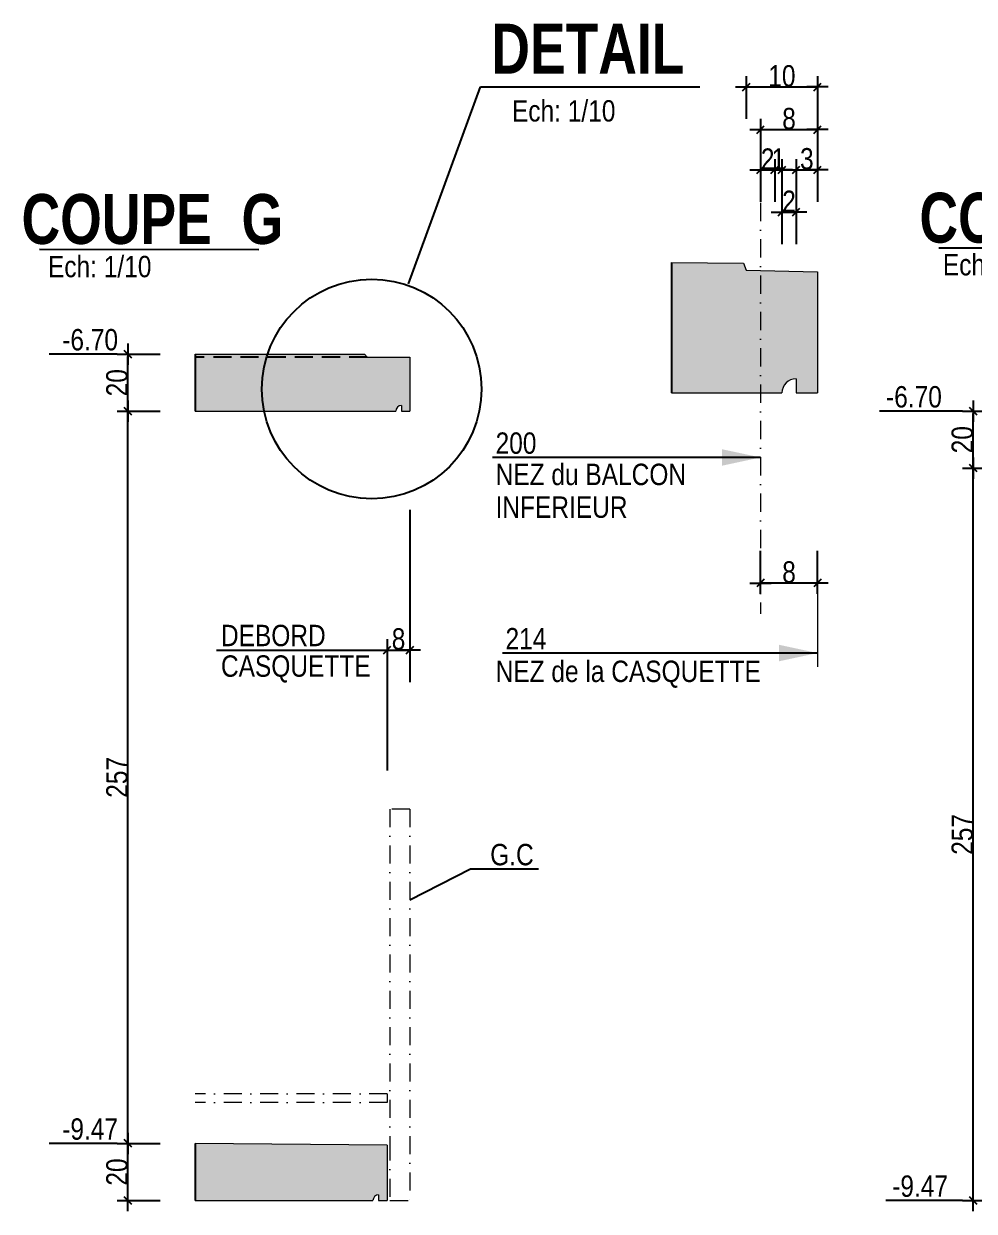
# Model space of a CAD drawing. Header units: millimetres. Extents: x 0 to 26881, y -27198 to -22998.
# Drawn here: x 24432 to 25099, y -24819 to -23986 of the extents above; entities that cross this region are included whole.
import ezdxf
from ezdxf.enums import TextEntityAlignment as Align

# ---------------------------------------------------------------- set-up
doc = ezdxf.new("R2010")
doc.units = ezdxf.units.MM
doc.linetypes.add('CACHEX2', pattern=[19.05, 12.7, -6.35])
doc.linetypes.add('TIRETPTX2', pattern=[50.8, 25.4, -12.7, 0, -12.7])
for name, color, linetype in [('01_cote_gen', 4, 'Continuous'), ('01_murs_sup', 2, 'CACHEX2'), ('01_poch_BN', 9, 'Continuous'), ('01_texte', 230, 'Continuous'), ('AA_COTES', 2, 'Continuous')]:
    doc.layers.add(name, color=color, linetype=linetype)
doc.layers.add('01_murs_coup', color=5, linetype='Continuous', lineweight=60)
doc.layers.add('01_tram_axes', color=2, linetype='TIRETPTX2', lineweight=9)
doc.styles.add('ARIAL NA', font='ARIALN.TTF')
doc.styles.add('impact', font='impact.ttf')
doc.styles.add('STYLE2', font='ARIALN.TTF')
doc.dimstyles.new('JB10', dxfattribs={"dimscale": 0.1, "dimtxt": 150, "dimasz": 15, "dimexe": 0.1, "dimexo": 0.1, "dimgap": 0.09, "dimtad": 1, "dimdec": 1, "dimlfac": 0.2, "dimdsep": 46, "dimtxsty": 'STYLE2', "dimblk1": 'BOND_G', "dimblk2": 'BOND_D', "dimsah": 1, "dimcen": 1.5, "dimdle": 0.01, "dimse1": 1, "dimse2": 1, "dimclrd": 4, "dimclre": 2, "dimclrt": 6, "dimazin": 2, "dimtfac": 2.333333, "dimtdec": 1, "dimtix": 1, "dimtmove": 2, "dimatfit": 3, "dimldrblk": 'BOND_G', "dimfxl": 1, "dimtolj": 1, "dimtzin": 0, "dimarcsym": 0})
doc.dimstyles.new('JB25', dxfattribs={"dimscale": 0.1, "dimtxt": 150, "dimasz": 15, "dimexe": 0.1, "dimexo": 0.1, "dimgap": 0.09, "dimtad": 1, "dimdec": 1, "dimlfac": 0.5, "dimdsep": 46, "dimtxsty": 'STYLE2', "dimblk1": 'BOND_G', "dimblk2": 'BOND_D', "dimsah": 1, "dimcen": 1.5, "dimdle": 0.01, "dimse1": 1, "dimse2": 1, "dimclrd": 4, "dimclre": 2, "dimclrt": 6, "dimazin": 2, "dimtfac": 2.333333, "dimtdec": 1, "dimtix": 1, "dimtmove": 2, "dimatfit": 3, "dimldrblk": 'BOND_G', "dimfxl": 1, "dimtolj": 1, "dimtzin": 0, "dimarcsym": 0})

# ---------------------------------------------------------------- blocks, each defined once
blk = doc.blocks.new('BOND_G')
at = {"layer": 'AA_COTES', "color": 0}
for p, q in [((0, -5), (0, 15)), ((5, 0), (-5, 0)), ((1.77, 1.77), (-1.77, -1.77))]:
    blk.add_line(p, q, dxfattribs=at)
blk = doc.blocks.new('BOND_D')
at = {"layer": 'AA_COTES', "color": 0}
for p, q in [((5, 0), (-5, 0)), ((-1.77, -1.77), (1.77, 1.77)), ((0, 5), (0, -15))]:
    blk.add_line(p, q, dxfattribs=at)
blk = doc.blocks.new('*D3634')
at = {"layer": '01_cote_gen', "color": 4, "lineweight": -2, "ltscale": 2, "transparency": 16777216}
blk.add_line((24688.47, -24425.59), (24701.47, -24425.59), dxfattribs=at)
at = {"layer": 'Defpoints', "color": 0, "ltscale": 2, "transparency": 16777216}
for p in [(24702.97, -24425.59), (24702.97, -24537.2), (24686.97, -24773.2)]:
    blk.add_point(p, dxfattribs=at)
at = {"layer": '01_cote_gen', "color": 4, "lineweight": -2, "ltscale": 2, "transparency": 16777216, "xscale": 1.5, "yscale": 1.5, "zscale": 1.5, "rotation": 180}
blk.add_blockref('BOND_G', (24686.97, -24425.59), dxfattribs=at)
at = {"layer": '01_cote_gen', "color": 4, "lineweight": -2, "ltscale": 2, "transparency": 16777216, "xscale": 1.5, "yscale": 1.5, "zscale": 1.5}
blk.add_blockref('BOND_D', (24702.97, -24425.59), dxfattribs=at)
at = {"layer": '01_cote_gen', "color": 6, "lineweight": 0, "ltscale": 2, "transparency": 16777216, "insert": (24694.97, -24417.92), "char_height": 15, "attachment_point": 5, "style": 'STYLE2'}
blk.add_mtext('\\A1;8', dxfattribs=at)
blk = doc.blocks.new('*D3631')
at = {"layer": '01_cote_gen', "color": 4, "lineweight": -2, "ltscale": 2, "transparency": 16777216}
blk.add_line((24950.49, -24088.6), (24957.49, -24088.6), dxfattribs=at)
at = {"layer": 'Defpoints', "color": 0, "ltscale": 2, "transparency": 16777216}
for p in [(24958.99, -24088.6), (24948.99, -24117.95), (24958.99, -24255.19)]:
    blk.add_point(p, dxfattribs=at)
at = {"layer": '01_cote_gen', "color": 4, "lineweight": -2, "ltscale": 2, "transparency": 16777216, "xscale": 1.5, "yscale": 1.5, "zscale": 1.5, "rotation": 180}
blk.add_blockref('BOND_G', (24948.99, -24088.6), dxfattribs=at)
at = {"layer": '01_cote_gen', "color": 4, "lineweight": -2, "ltscale": 2, "transparency": 16777216, "xscale": 1.5, "yscale": 1.5, "zscale": 1.5}
blk.add_blockref('BOND_D', (24958.99, -24088.6), dxfattribs=at)
at = {"layer": '01_cote_gen', "color": 6, "lineweight": 0, "ltscale": 2, "transparency": 16777216, "insert": (24953.99, -24081.06), "char_height": 15, "attachment_point": 5, "style": 'STYLE2'}
blk.add_mtext('\\A1;2', dxfattribs=at)
blk = doc.blocks.new('*D3635')
at = {"layer": '01_cote_gen', "color": 4, "lineweight": -2, "ltscale": 2, "transparency": 16777216}
blk.add_line((24960.49, -24088.6), (24962.49, -24088.6), dxfattribs=at)
at = {"layer": 'Defpoints', "color": 0, "ltscale": 2, "transparency": 16777216}
for p in [(24963.99, -24088.6), (24963.99, -24245.19), (24958.99, -24255.19)]:
    blk.add_point(p, dxfattribs=at)
at = {"layer": '01_cote_gen', "color": 4, "lineweight": -2, "ltscale": 2, "transparency": 16777216, "xscale": 1.5, "yscale": 1.5, "zscale": 1.5, "rotation": 180}
blk.add_blockref('BOND_G', (24958.99, -24088.6), dxfattribs=at)
at = {"layer": '01_cote_gen', "color": 4, "lineweight": -2, "ltscale": 2, "transparency": 16777216, "xscale": 1.5, "yscale": 1.5, "zscale": 1.5}
blk.add_blockref('BOND_D', (24963.99, -24088.6), dxfattribs=at)
at = {"layer": '01_cote_gen', "color": 6, "lineweight": 0, "ltscale": 2, "transparency": 16777216, "insert": (24961.49, -24081.06), "char_height": 15, "attachment_point": 5, "style": 'STYLE2'}
blk.add_mtext('\\A1;1', dxfattribs=at)
blk = doc.blocks.new('*D3636')
at = {"layer": '01_cote_gen', "color": 4, "lineweight": -2, "ltscale": 2, "transparency": 16777216}
blk.add_line((24965.49, -24118.19), (24972.49, -24118.19), dxfattribs=at)
at = {"layer": 'Defpoints', "color": 0, "ltscale": 2, "transparency": 16777216}
for p in [(24973.99, -24118.19), (24963.99, -24245.19), (24973.99, -24245.19)]:
    blk.add_point(p, dxfattribs=at)
at = {"layer": '01_cote_gen', "color": 4, "lineweight": -2, "ltscale": 2, "transparency": 16777216, "xscale": 1.5, "yscale": 1.5, "zscale": 1.5, "rotation": 180}
blk.add_blockref('BOND_G', (24963.99, -24118.19), dxfattribs=at)
at = {"layer": '01_cote_gen', "color": 4, "lineweight": -2, "ltscale": 2, "transparency": 16777216, "xscale": 1.5, "yscale": 1.5, "zscale": 1.5}
blk.add_blockref('BOND_D', (24973.99, -24118.19), dxfattribs=at)
at = {"layer": '01_cote_gen', "color": 6, "lineweight": 0, "ltscale": 2, "transparency": 16777216, "insert": (24968.99, -24110.65), "char_height": 15, "attachment_point": 5, "style": 'STYLE2'}
blk.add_mtext('\\A1;2', dxfattribs=at)
blk = doc.blocks.new('*D3637')
at = {"layer": '01_cote_gen', "color": 4, "lineweight": -2, "ltscale": 2, "transparency": 16777216}
blk.add_line((24975.49, -24088.6), (24987.49, -24088.6), dxfattribs=at)
at = {"layer": 'Defpoints', "color": 0, "ltscale": 2, "transparency": 16777216}
for p in [(24988.99, -24088.6), (24973.99, -24245.19), (24988.99, -24245.19)]:
    blk.add_point(p, dxfattribs=at)
at = {"layer": '01_cote_gen', "color": 4, "lineweight": -2, "ltscale": 2, "transparency": 16777216, "xscale": 1.5, "yscale": 1.5, "zscale": 1.5, "rotation": 180}
blk.add_blockref('BOND_G', (24973.99, -24088.6), dxfattribs=at)
at = {"layer": '01_cote_gen', "color": 4, "lineweight": -2, "ltscale": 2, "transparency": 16777216, "xscale": 1.5, "yscale": 1.5, "zscale": 1.5}
blk.add_blockref('BOND_D', (24988.99, -24088.6), dxfattribs=at)
at = {"layer": '01_cote_gen', "color": 6, "lineweight": 0, "ltscale": 2, "transparency": 16777216, "insert": (24981.49, -24080.93), "char_height": 15, "attachment_point": 5, "style": 'STYLE2'}
blk.add_mtext('\\A1;3', dxfattribs=at)
blk = doc.blocks.new('*D3632')
at = {"layer": '01_cote_gen', "color": 4, "lineweight": -2, "ltscale": 2, "transparency": 16777216}
blk.add_line((24950.49, -24060.39), (24987.49, -24060.39), dxfattribs=at)
at = {"layer": 'Defpoints', "color": 0, "ltscale": 2, "transparency": 16777216}
for p in [(24988.99, -24060.39), (24988.99, -24111.1), (24948.99, -24140.69)]:
    blk.add_point(p, dxfattribs=at)
at = {"layer": '01_cote_gen', "color": 4, "lineweight": -2, "ltscale": 2, "transparency": 16777216, "xscale": 1.5, "yscale": 1.5, "zscale": 1.5, "rotation": 180}
blk.add_blockref('BOND_G', (24948.99, -24060.39), dxfattribs=at)
at = {"layer": '01_cote_gen', "color": 4, "lineweight": -2, "ltscale": 2, "transparency": 16777216, "xscale": 1.5, "yscale": 1.5, "zscale": 1.5}
blk.add_blockref('BOND_D', (24988.99, -24060.39), dxfattribs=at)
at = {"layer": '01_cote_gen', "color": 6, "lineweight": 0, "ltscale": 2, "transparency": 16777216, "insert": (24968.99, -24052.72), "char_height": 15, "attachment_point": 5, "style": 'STYLE2'}
blk.add_mtext('\\A1;8', dxfattribs=at)
blk = doc.blocks.new('*D3638')
at = {"layer": '01_cote_gen', "color": 4, "lineweight": -2, "ltscale": 2, "transparency": 16777216}
blk.add_line((24987.49, -24378.59), (24950.49, -24378.59), dxfattribs=at)
at = {"layer": 'Defpoints', "color": 0, "ltscale": 2, "transparency": 16777216}
for p in [(24948.99, -24245.19), (24988.99, -24245.19), (24948.99, -24378.59)]:
    blk.add_point(p, dxfattribs=at)
at = {"layer": '01_cote_gen', "color": 4, "lineweight": -2, "ltscale": 2, "transparency": 16777216, "xscale": 1.5, "yscale": 1.5, "zscale": 1.5, "rotation": 180}
blk.add_blockref('BOND_D', (24948.99, -24378.59), dxfattribs=at)
at = {"layer": '01_cote_gen', "color": 4, "lineweight": -2, "ltscale": 2, "transparency": 16777216, "xscale": 1.5, "yscale": 1.5, "zscale": 1.5}
blk.add_blockref('BOND_G', (24988.99, -24378.59), dxfattribs=at)
at = {"layer": '01_cote_gen', "color": 6, "lineweight": 0, "ltscale": 2, "transparency": 16777216, "insert": (24968.99, -24370.93), "char_height": 15, "attachment_point": 5, "style": 'STYLE2'}
blk.add_mtext('\\A1;8', dxfattribs=at)
blk = doc.blocks.new('*D3633')
at = {"layer": '01_cote_gen', "color": 4, "lineweight": -2, "ltscale": 2, "transparency": 16777216}
blk.add_line((24940.49, -24030.39), (24987.49, -24030.39), dxfattribs=at)
at = {"layer": 'Defpoints', "color": 0, "ltscale": 2, "transparency": 16777216}
for p in [(24988.99, -24030.39), (24938.99, -24153.81), (24988.99, -24173.05)]:
    blk.add_point(p, dxfattribs=at)
at = {"layer": '01_cote_gen', "color": 4, "lineweight": -2, "ltscale": 2, "transparency": 16777216, "xscale": 1.5, "yscale": 1.5, "zscale": 1.5, "rotation": 180}
blk.add_blockref('BOND_G', (24938.99, -24030.39), dxfattribs=at)
at = {"layer": '01_cote_gen', "color": 4, "lineweight": -2, "ltscale": 2, "transparency": 16777216, "xscale": 1.5, "yscale": 1.5, "zscale": 1.5}
blk.add_blockref('BOND_D', (24988.99, -24030.39), dxfattribs=at)
at = {"layer": '01_cote_gen', "color": 6, "lineweight": 0, "ltscale": 2, "transparency": 16777216, "insert": (24963.99, -24022.72), "char_height": 15, "attachment_point": 5, "style": 'STYLE2'}
blk.add_mtext('\\A1;10', dxfattribs=at)
blk = doc.blocks.new('*D3639')
at = {"layer": '01_cote_gen', "color": 4, "lineweight": -2, "ltscale": 0.1, "transparency": 16777216}
blk.add_line((24505.1, -24810.5), (24505.1, -24773.41), dxfattribs=at)
at = {"layer": 'Defpoints', "color": 0, "ltscale": 0.1, "transparency": 16777216}
for p in [(24505.1, -24771.91), (24552.59, -24771.91), (24552.2, -24812)]:
    blk.add_point(p, dxfattribs=at)
at = {"layer": '01_cote_gen', "color": 4, "lineweight": -2, "ltscale": 0.1, "transparency": 16777216, "xscale": 1.5, "yscale": 1.5, "zscale": 1.5}
for name, p, rotation in [('BOND_D', (24505.1, -24771.91), 90), ('BOND_G', (24505.1, -24812), 270)]:
    blk.add_blockref(name, p, dxfattribs=dict(at, rotation=rotation))
at = {"layer": '01_cote_gen', "color": 6, "ltscale": 0.1, "transparency": 16777216, "insert": (24497.43, -24791.96), "char_height": 15, "attachment_point": 5, "rotation": 90, "style": 'STYLE2'}
blk.add_mtext('\\A1;20', dxfattribs=at)
blk = doc.blocks.new('*D3640')
at = {"layer": '01_cote_gen', "color": 4, "lineweight": -2, "ltscale": 0.1, "transparency": 16777216}
blk.add_line((24505.1, -24770.41), (24505.1, -24259.5), dxfattribs=at)
at = {"layer": 'Defpoints', "color": 0, "ltscale": 0.1, "transparency": 16777216}
for p in [(24505.1, -24258), (24552.2, -24258), (24512.6, -24771.91)]:
    blk.add_point(p, dxfattribs=at)
at = {"layer": '01_cote_gen', "color": 4, "lineweight": -2, "ltscale": 0.1, "transparency": 16777216, "xscale": 1.5, "yscale": 1.5, "zscale": 1.5}
for name, p, rotation in [('BOND_D', (24505.1, -24258), 90), ('BOND_G', (24505.1, -24771.91), 270)]:
    blk.add_blockref(name, p, dxfattribs=dict(at, rotation=rotation))
at = {"layer": '01_cote_gen', "color": 6, "ltscale": 0.1, "transparency": 16777216, "insert": (24497.43, -24514.96), "char_height": 15, "attachment_point": 5, "rotation": 90, "style": 'STYLE2'}
blk.add_mtext('\\A1;257', dxfattribs=at)
blk = doc.blocks.new('*D3641')
at = {"layer": '01_cote_gen', "color": 4, "lineweight": -2, "ltscale": 0.1, "transparency": 16777216}
blk.add_line((24505.1, -24256.5), (24505.1, -24219.5), dxfattribs=at)
at = {"layer": 'Defpoints', "color": 0, "ltscale": 0.1, "transparency": 16777216}
for p in [(24505.1, -24218), (24552.2, -24218), (24552.2, -24258)]:
    blk.add_point(p, dxfattribs=at)
at = {"layer": '01_cote_gen', "color": 4, "lineweight": -2, "ltscale": 0.1, "transparency": 16777216, "xscale": 1.5, "yscale": 1.5, "zscale": 1.5}
for name, p, rotation in [('BOND_D', (24505.1, -24218), 90), ('BOND_G', (24505.1, -24258), 270)]:
    blk.add_blockref(name, p, dxfattribs=dict(at, rotation=rotation))
at = {"layer": '01_cote_gen', "color": 6, "ltscale": 0.1, "transparency": 16777216, "insert": (24497.43, -24238), "char_height": 15, "attachment_point": 5, "rotation": 90, "style": 'STYLE2'}
blk.add_mtext('\\A1;20', dxfattribs=at)
blk = doc.blocks.new('*D3647')
at = {"layer": '01_cote_gen', "color": 4, "lineweight": -2, "ltscale": 0.1, "transparency": 16777216}
blk.add_line((25098.32, -24810.5), (25098.32, -24299.5), dxfattribs=at)
at = {"layer": 'Defpoints', "color": 0, "ltscale": 0.1, "transparency": 16777216}
for p in [(25098.32, -24298), (25165.38, -24298), (25165.38, -24812)]:
    blk.add_point(p, dxfattribs=at)
at = {"layer": '01_cote_gen', "color": 4, "lineweight": -2, "ltscale": 0.1, "transparency": 16777216, "xscale": 1.5, "yscale": 1.5, "zscale": 1.5}
for name, p, rotation in [('BOND_D', (25098.32, -24298), 90), ('BOND_G', (25098.32, -24812), 270)]:
    blk.add_blockref(name, p, dxfattribs=dict(at, rotation=rotation))
at = {"layer": '01_cote_gen', "color": 6, "ltscale": 0.1, "transparency": 16777216, "insert": (25090.65, -24555), "char_height": 15, "attachment_point": 5, "rotation": 90, "style": 'STYLE2'}
blk.add_mtext('\\A1;257', dxfattribs=at)
blk = doc.blocks.new('*D3648')
at = {"layer": '01_cote_gen', "color": 4, "lineweight": -2, "ltscale": 0.1, "transparency": 16777216}
blk.add_line((25098.32, -24296.5), (25098.32, -24259.5), dxfattribs=at)
at = {"layer": 'Defpoints', "color": 0, "ltscale": 0.1, "transparency": 16777216}
for p in [(25098.32, -24258), (25165.38, -24258), (25165.38, -24298)]:
    blk.add_point(p, dxfattribs=at)
at = {"layer": '01_cote_gen', "color": 4, "lineweight": -2, "ltscale": 0.1, "transparency": 16777216, "xscale": 1.5, "yscale": 1.5, "zscale": 1.5}
for name, p, rotation in [('BOND_D', (25098.32, -24258), 90), ('BOND_G', (25098.32, -24298), 270)]:
    blk.add_blockref(name, p, dxfattribs=dict(at, rotation=rotation))
at = {"layer": '01_cote_gen', "color": 6, "ltscale": 0.1, "transparency": 16777216, "insert": (25090.65, -24278), "char_height": 15, "attachment_point": 5, "rotation": 90, "style": 'STYLE2'}
blk.add_mtext('\\A1;20', dxfattribs=at)

msp = doc.modelspace()

# ---------------------------------------------------------------- hatches: boundary and pattern name
at = {"layer": '01_poch_BN', "ltscale": 0.1}
h = msp.add_hatch(color=256, dxfattribs=at)
h.dxf.hatch_style = 1
edge = h.paths.add_edge_path()
edge.add_line((24702.97, -24220), (24672.97, -24220))
edge.add_line((24672.97, -24220), (24670.97, -24218))
edge.add_line((24670.97, -24218), (24552.2, -24218))
edge.add_line((24552.2, -24218), (24552.2, -24258))
edge.add_line((24552.2, -24258), (24692.97, -24258))
edge.add_arc((24696.97, -24258), 4, 90, 180, ccw=False)
edge.add_line((24696.97, -24254), (24696.97, -24258))
edge.add_line((24696.97, -24258), (24702.97, -24258))
edge.add_line((24702.97, -24258), (24702.97, -24220))
edge = h.paths.add_edge_path()
edge.add_line((24686.97, -24773.2), (24552.2, -24771.91))
edge.add_line((24552.2, -24771.91), (24552.2, -24812))
edge.add_line((24552.2, -24812), (24676.97, -24812))
edge.add_arc((24680.97, -24812), 4, 90, 180, ccw=False)
edge.add_line((24680.97, -24808), (24680.97, -24812))
edge.add_line((24680.97, -24812), (24686.97, -24812))
edge.add_line((24686.97, -24812), (24686.97, -24773.2))
edge = h.paths.add_edge_path()
edge.add_line((24988.99, -24160.19), (24938.99, -24159.04))
edge.add_line((24938.99, -24159.04), (24936.96, -24154.04))
edge.add_line((24936.96, -24154.04), (24886.6, -24153.55))
edge.add_line((24886.6, -24153.55), (24886.6, -24245.19))
edge.add_line((24886.6, -24245.19), (24963.99, -24245.19))
edge.add_arc((24973.99, -24245.19), 10, 90, 180, ccw=False)
edge.add_line((24973.99, -24235.19), (24973.99, -24245.19))
edge.add_line((24973.99, -24245.19), (24988.99, -24245.19))
edge.add_line((24988.99, -24245.19), (24988.99, -24160.19))

# ---------------------------------------------------------------- linework, layer by layer
at = {"layer": '01_cote_gen', "lineweight": 0, "ltscale": 2}
msp.add_line((24988.99, -24386.09), (24988.99, -24437.35), dxfattribs=at)
at = {"layer": '01_murs_coup', "linetype": 'Continuous', "lineweight": 0}
for p, q in [((24886.6, -24153.55), (24936.96, -24154.04)), ((24936.96, -24154.04), (24938.99, -24159.04)), ((24938.99, -24159.04), (24988.99, -24160.19)), ((24988.99, -24160.19), (24988.99, -24245.19)), ((24552.2, -24218), (24670.97, -24218)), ((24670.97, -24218), (24672.97, -24220)), ((24672.97, -24220), (24702.97, -24220)), ((24702.97, -24220), (24702.97, -24258)), ((24973.99, -24235.19), (24973.99, -24245.19)), ((24886.6, -24245.19), (24963.99, -24245.19)), ((24973.99, -24245.19), (24988.99, -24245.19)), ((24552.2, -24258), (24692.97, -24258)), ((24696.97, -24254), (24696.97, -24258)), ((24696.97, -24258), (24702.97, -24258)), ((24686.97, -24773.2), (24552.2, -24771.91)), ((24686.97, -24773.2), (24686.97, -24812)), ((24680.97, -24808), (24680.97, -24812)), ((24552.2, -24812), (24676.97, -24812)), ((24680.97, -24812), (24686.97, -24812))]:
    msp.add_line(p, q, dxfattribs=at)
for centre, radius in [((24973.99, -24245.19), 10), ((24696.97, -24258), 4), ((24680.97, -24812), 4)]:
    msp.add_arc(centre, radius, 90, 180, dxfattribs=at)
at = {"layer": '01_murs_sup'}
msp.add_line((24672.97, -24220), (24552.2, -24220), dxfattribs=at)
at = {"layer": '01_poch_BN', "ltscale": 0.1}
for p, q in [((24886.6, -24153.55), (24886.6, -24245.19)), ((24552.2, -24218), (24552.2, -24258)), ((24552.2, -24771.91), (24552.2, -24812))]:
    msp.add_line(p, q, dxfattribs=at)
at = {"layer": '01_texte'}
for p, q in [((24702.03, -24168.53), (24752.46, -24030.39)), ((24752.46, -24030.39), (24906.49, -24030.39)), ((24443.08, -24144.18), (24596.89, -24144.48)), ((25074.22, -24143.27), (25219.82, -24143.27)), ((24497.6, -24217.91), (24449.76, -24217.91)), ((25090.82, -24258), (25032.49, -24258)), ((24948.99, -24290.46), (24761.01, -24290.46)), ((24702.97, -24327.2), (24702.97, -24418.09)), ((24567.17, -24425.59), (24679.47, -24425.59)), ((24988.99, -24427.71), (24767.97, -24427.71)), ((24686.97, -24448.09), (24686.97, -24510.21)), ((24745.49, -24579.37), (24702.97, -24601.05)), ((24793.26, -24579.37), (24745.49, -24579.37)), ((24497.6, -24771.91), (24449.76, -24771.91)), ((25090.82, -24812), (25036.82, -24812))]:
    msp.add_line(p, q, dxfattribs=at)
msp.add_circle((24676.13, -24242.44), 77.08, dxfattribs=at)
for points in [[(24948.99, -24290.46), (24921.88, -24284.66), (24921.88, -24290.46)], [(24948.99, -24290.46), (24921.88, -24296.26), (24921.88, -24290.46)], [(24988.99, -24427.71), (24961.88, -24421.91), (24961.88, -24427.71)], [(24988.99, -24427.71), (24961.88, -24433.52), (24961.88, -24427.71)]]:
    msp.add_solid(points, dxfattribs=at)
at = {"layer": '01_tram_axes', "ltscale": 0.5}
for p, q in [((24948.99, -24111.83), (24948.99, -24400.31)), ((24688.97, -24537.2), (24688.97, -24771.2)), ((24702.97, -24537.2), (24688.97, -24537.2)), ((24702.97, -24537.2), (24702.97, -24812)), ((24686.97, -24737.2), (24552.2, -24737.2)), ((24686.97, -24743.2), (24552.2, -24743.2)), ((24686.97, -24737.2), (24686.97, -24743.2)), ((24688.97, -24771.2), (24688.97, -24812)), ((24688.97, -24812), (24702.97, -24812))]:
    msp.add_line(p, q, dxfattribs=at)

# ---------------------------------------------------------------- texts
at = {"layer": '01_texte', "style": 'impact'}
for s, p in [('DETAIL', (24827.86, -24003.56)), ('COUPE  G', (24522.21, -24123.08)), ('COUPE H', (25146.03, -24122.17))]:
    msp.add_text(s, height=35, dxfattribs=at).set_placement(p, align=Align.MIDDLE)
at = {"layer": '01_texte'}
for s, style, p in [('Ech: 1/10', 'STYLE2', (24774.57, -24054.69)), ('Ech: 1/10', 'STYLE2', (24448.95, -24163.96)), ('Ech: 1/25', 'STYLE2', (25076.96, -24162.68)), ('-6.70', 'ARIAL NA', (24458.96, -24215.3)), ('-6.70', 'ARIAL NA', (25037.08, -24255.38)), ('200', 'STYLE2', (24763.07, -24287.89)), ('NEZ du BALCON ', 'STYLE2', (24763.07, -24309.84)), ('INFERIEUR', 'STYLE2', (24763.07, -24332.83)), ('DEBORD ', 'STYLE2', (24570.35, -24422.91)), ('214', 'STYLE2', (24770.04, -24425.14)), ('CASQUETTE', 'STYLE2', (24570.35, -24444.36)), ('NEZ de la CASQUETTE', 'STYLE2', (24763.07, -24448.06)), ('G.C', 'STYLE2', (24759.28, -24576.69)), ('-9.47', 'ARIAL NA', (24458.96, -24769.3)), ('-9.47', 'ARIAL NA', (25041.41, -24809.38))]:
    msp.add_text(s, height=15, dxfattribs=dict(at, style=style)).set_placement(p)

# ---------------------------------------------------------------- dimensions: what is measured, and where the dimension line sits
at = {"layer": '01_cote_gen', "lineweight": 0, "ltscale": 2}
for base, p1, p2, dimstyle, picture, middle in [((24988.99, -24030.39), (24938.99, -24153.81), (24988.99, -24173.05), 'JB10', '*D3633', (24963.99, -24022.72)), ((24988.99, -24060.39), (24948.99, -24140.69), (24988.99, -24111.1), 'JB10', '*D3632', (24968.99, -24052.72)), ((24958.99, -24088.6), (24948.99, -24117.95), (24958.99, -24255.19), 'JB10', '*D3631', (24953.99, -24081.06)), ((24963.99, -24088.6), (24958.99, -24255.19), (24963.99, -24245.19), 'JB10', '*D3635', (24961.49, -24081.06)), ((24988.99, -24088.6), (24973.99, -24245.19), (24988.99, -24245.19), 'JB10', '*D3637', (24981.49, -24080.93)), ((24973.99, -24118.19), (24963.99, -24245.19), (24973.99, -24245.19), 'JB10', '*D3636', (24968.99, -24110.65)), ((24948.99, -24378.59), (24988.99, -24245.19), (24948.99, -24245.19), 'JB10', '*D3638', (24968.99, -24370.93)), ((24702.97, -24425.59), (24686.97, -24773.2), (24702.97, -24537.2), 'JB25', '*D3634', (24694.97, -24417.92))]:
    dim = msp.add_linear_dim(base=base, p1=p1, p2=p2, dimstyle=dimstyle, dxfattribs=at)
    dim.commit()
    dim.dimension.update_dxf_attribs({"geometry": picture, "text_midpoint": middle})
at = {"layer": '01_cote_gen', "ltscale": 0.1}
for base, p1, p2, picture, middle in [((24505.1, -24218), (24552.2, -24258), (24552.2, -24218), '*D3641', (24497.43, -24238)), ((24505.1, -24258), (24512.6, -24771.91), (24552.2, -24258), '*D3640', (24497.43, -24514.96)), ((25098.32, -24258), (25165.38, -24298), (25165.38, -24258), '*D3648', (25090.65, -24278)), ((25098.32, -24298), (25165.38, -24812), (25165.38, -24298), '*D3647', (25090.65, -24555)), ((24505.1, -24771.91), (24552.2, -24812), (24552.59, -24771.91), '*D3639', (24497.43, -24791.96))]:
    dim = msp.add_linear_dim(base=base, p1=p1, p2=p2, angle=90, dimstyle='JB25', dxfattribs=at)
    dim.commit()
    dim.dimension.update_dxf_attribs({"geometry": picture, "text_midpoint": middle})

doc.saveas('drawing.dxf')
